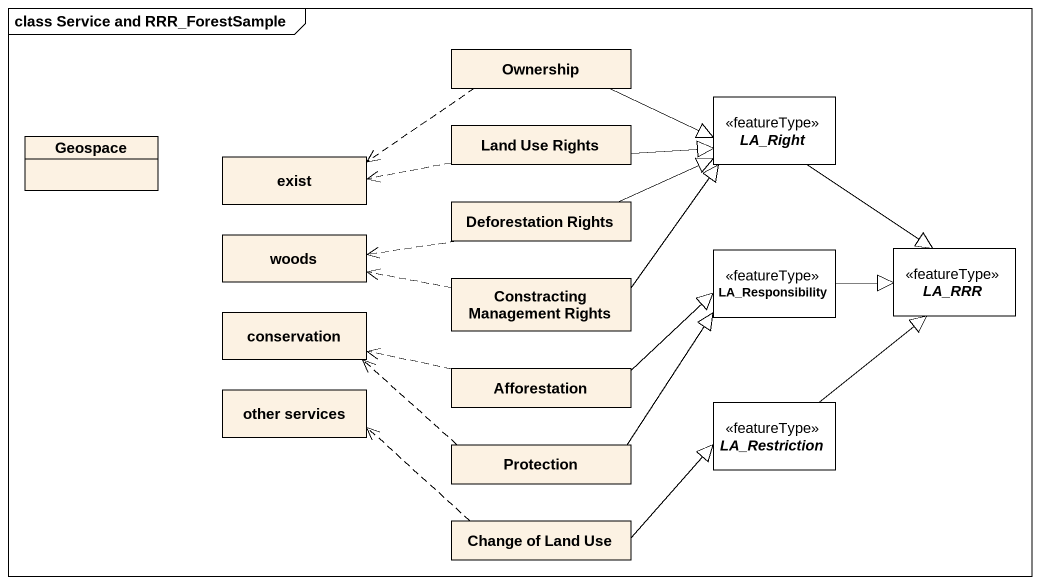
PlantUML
@startuml
mainframe class Service and RRR_ForestSample
hide circle
hide empty members
class Ownership
class Geospace
class "Land Use Rights" as Land_Use_Rights
abstract class LA_Right <<featureType>> #FFFFFF
class exist
class "Deforestation Rights" as Deforestation_Rights
class woods
class LA_Responsibility <<featureType>> #FFFFFF
abstract class LA_RRR <<featureType>> #FFFFFF
class conservation
class "Constracting Management Rights" as Constracting_Management
class Afforestation
class "other services" as other_services
class Protection
abstract class LA_Restriction <<featureType>> #FFFFFF
class "Change of Land Use" as Change_of_Land_Use
Ownership -right-|> LA_Right
Ownership .left.> exist
Land_Use_Rights -right-|> LA_Right
Land_Use_Rights .left.> exist
LA_Right --|> LA_RRR
Deforestation_Rights -right-|> LA_Right
Deforestation_Rights .left.> woods
LA_Responsibility -right-|> LA_RRR
Constracting_Management -up-|> LA_Right
Constracting_Management .left.> woods
Afforestation -right-|> LA_Responsibility
Afforestation .left.> conservation
Protection -up-|> LA_Responsibility
Protection .left.> conservation
LA_Restriction -up-|> LA_RRR
Change_of_Land_Use .left.> other_services
Change_of_Land_Use -right-|> LA_Restriction
@enduml
